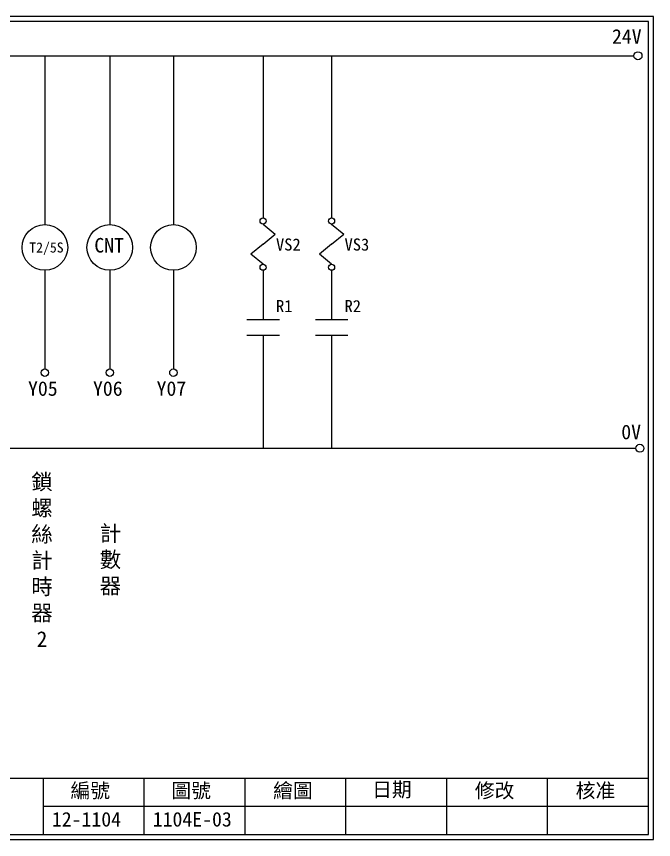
# Model space of a CAD drawing. Extents: x 926 to 1213, y 3 to 207.
# Drawn here: x 1054.8 to 1212.7, y 3 to 207 of the extents above; entities that cross this region are included whole.
import ezdxf

# ---------------------------------------------------------------- set-up
doc = ezdxf.new("R2010")
doc.units = 0
doc.layers.get('0').update_dxf_attribs({"linetype": 'CONTINUOUS'})
doc.layers.add('圖框層', color=7, linetype='CONTINUOUS')
doc.layers.add('標尺寸層', color=3, linetype='CONTINUOUS')
doc.styles.add('CNS', font='romanc.shx', dxfattribs={"bigfont": 'chineset.shx'})
doc.styles.add('STSL', font='KAIU.TTF')

msp = doc.modelspace()

# ---------------------------------------------------------------- linework, layer by layer
for centre in [(1208.88, 197.22), (1209.36, 99.96)]:
    msp.add_circle(centre, 1)
at = {"layer": '圖框層', "color": 7}
for p, q in [((1212.74, 206.97), (925.74, 206.97)), ((1212.74, 3), (1212.74, 206.97)), ((1211.49, 205.72), (926.99, 205.72)), ((1211.49, 4.25), (1211.49, 205.72)), ((926.99, 18.25), (1211.49, 18.25)), ((1061.49, 4.25), (1061.49, 18.25)), ((1086.49, 4.25), (1086.49, 18.25)), ((1111.49, 4.25), (1111.49, 18.25)), ((1136.49, 4.25), (1136.49, 18.25)), ((1161.49, 4.25), (1161.49, 18.25)), ((1186.49, 4.25), (1186.49, 18.25)), ((1061.49, 11.25), (1211.49, 11.25)), ((926.99, 4.25), (1211.49, 4.25)), ((925.74, 3), (1212.74, 3))]:
    msp.add_line(p, q, dxfattribs=at)
at = {"layer": '標尺寸層', "color": 7}
for p, q in [((930.28, 197.22), (1207.88, 197.22)), ((1061.86, 197.22), (1061.86, 155.39)), ((1077.96, 197.22), (1077.96, 155.39)), ((1093.73, 197.22), (1093.73, 155.39)), ((1115.96, 197.22), (1115.96, 157.03)), ((1132.95, 197.22), (1132.95, 157.03)), ((1115.96, 155.53), (1118.97, 153.04)), ((1132.95, 155.53), (1135.96, 153.04)), ((1115.96, 150.55), (1118.97, 153.04)), ((1132.95, 150.55), (1135.96, 153.04)), ((1115.96, 150.55), (1112.96, 148.06)), ((1132.95, 150.55), (1129.95, 148.06)), ((1115.96, 145.57), (1112.96, 148.06)), ((1132.95, 145.57), (1129.95, 148.06)), ((1061.86, 144.07), (1061.86, 119.62)), ((1077.96, 144.07), (1077.96, 119.62)), ((1093.73, 144.07), (1093.73, 119.62)), ((1115.96, 144.07), (1115.96, 131.84)), ((1132.95, 144.07), (1132.95, 131.84)), ((1115.96, 127.97), (1115.96, 99.96)), ((1132.95, 127.97), (1132.95, 99.96)), ((930.49, 99.96), (1208.36, 99.96))]:
    msp.add_line(p, q, dxfattribs=at)
at = {"layer": '標尺寸層'}
for p, q in [((1111.92, 131.84), (1120.01, 131.84)), ((1128.91, 131.84), (1137, 131.84)), ((1111.92, 127.97), (1120.01, 127.97)), ((1128.91, 127.97), (1137, 127.97))]:
    msp.add_line(p, q, dxfattribs=at)
at = {"layer": '標尺寸層', "color": 7}
for centre, radius in [((1061.86, 149.73), 5.66), ((1077.96, 149.73), 5.66), ((1093.73, 149.73), 5.66), ((1115.96, 156.28), 0.751), ((1132.95, 156.28), 0.751), ((1115.96, 144.82), 0.751), ((1132.95, 144.82), 0.751), ((1061.86, 118.7), 0.92), ((1077.96, 118.7), 0.92), ((1093.73, 118.7), 0.92)]:
    msp.add_circle(centre, radius, dxfattribs=at)

# ---------------------------------------------------------------- texts
at = {"layer": '圖框層', "color": 4, "style": 'STSL'}
for s, height, p in [('24V', 3.6, (1202.44, 200.22)), ('T2/5S', 2.5, (1058.01, 148.47)), ('CNT', 3.6, (1074.12, 148.47)), ('VS2', 3, (1119.16, 148.95)), ('VS3', 3, (1136.15, 148.95)), ('R1', 3, (1119.16, 133.7)), ('R2', 3, (1136.15, 133.7)), ('Y05', 3.6, (1057.69, 112.96)), ('Y06', 3.6, (1073.79, 112.96)), ('Y07', 3.6, (1089.56, 112.96)), ('0V', 3.6, (1204.74, 102.2)), ('編號', 3.6, (1068.21, 13.34)), ('圖號', 3.6, (1093.21, 13.34)), ('繪圖', 3.6, (1118.44, 13.34)), ('日期', 3.6, (1142.96, 13.59)), ('修改', 3.6, (1168.44, 13.34)), ('核准', 3.6, (1193.44, 13.34)), ('12-1104', 3.6, (1063.61, 6.22)), ('1104E-03', 3.6, (1088.61, 6.22))]:
    msp.add_text(s, height=height, dxfattribs=at).set_placement(p)
at = {"layer": '標尺寸層', "color": 7, "char_height": 3.9, "width": 2.8481, "attachment_point": 5, "style": 'CNS'}
for s, insert in [('{\\fDFKai-SB|b0|i0|c136|p65;鎖螺絲計時器2}', (1061.16, 72.17)), ('{\\fDFKai-SB|b0|i0|c136|p65;計數器}', (1078.12, 72.17))]:
    msp.add_mtext(s, dxfattribs=dict(at, insert=insert))

doc.saveas('drawing.dxf')
